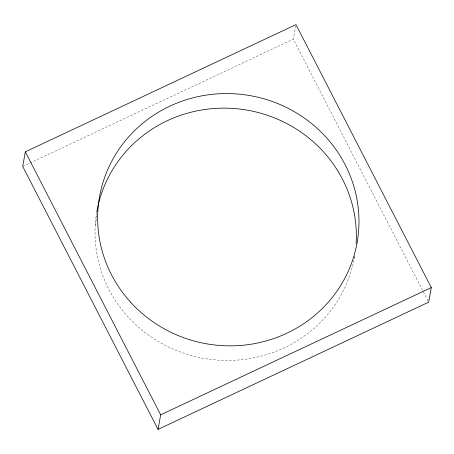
<?xml version="1.0" encoding="UTF-8"?>
<svg xmlns="http://www.w3.org/2000/svg" width="454" height="454" viewBox="0 0 454 454"><rect width="100%" height="100%" fill="white"/><g stroke="black" fill="none" stroke-linecap="round" stroke-linejoin="round"><path stroke-width="0.34" stroke-dasharray="2.27 1.7" d="M95.261 225.093L97.008 215.372M428.026 300.9L293.341 39.186L295.713 25.997M22.7 166.419L293.341 39.186M353.91 260.176A130.814 125.996 10.2 0 1 202.705 358.172A130.814 125.996 10.2 0 1 96.691 212.563"/><path stroke-width="0.68" d="M25.322 151.84L22.7 166.419L158.037 429.388L428.678 302.16L431.3 287.581L295.963 24.612L25.322 151.84L160.659 414.814L158.037 429.388M160.659 414.814L431.3 287.581M96.81 211.87A130.814 125.996 10.2 0 1 240.387 109.136A130.814 125.996 10.2 0 1 356.118 243.486M354.568 256.709A130.814 125.996 10.2 0 1 354.319 258.099M130.553 302.171A130.814 125.996 10.2 0 0 352.276 261.158A130.814 125.996 10.2 0 0 202.109 95.805A130.814 125.996 10.2 0 0 130.553 302.171"/></g></svg>
